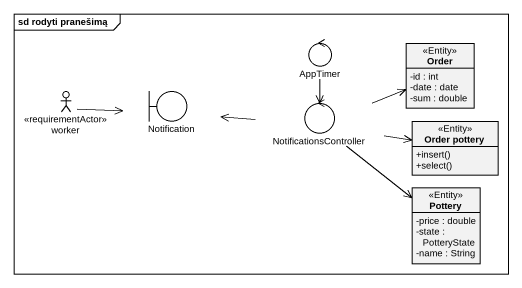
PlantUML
@startuml
mainframe sd rodyti pranešimą
allowmixing
hide circle
hide empty members
skinparam classAttributeIconSize 0
control AppTimer
class Order <<Entity>> {
  -id : int
  -date : date
  -sum : double
}
actor worker <<requirementActor>>
boundary Notification
control NotificationsController
class "Order pottery" as Order_pottery <<Entity>> {
  +insert()
  +select()
}
class Pottery <<Entity>> {
  -price : double
  -state : PotteryState
  -name : String
}
AppTimer --> NotificationsController
worker -right-> Notification
NotificationsController -right-> Order
NotificationsController -left-> Notification
NotificationsController -right-> Order_pottery
NotificationsController --> Pottery
@enduml
